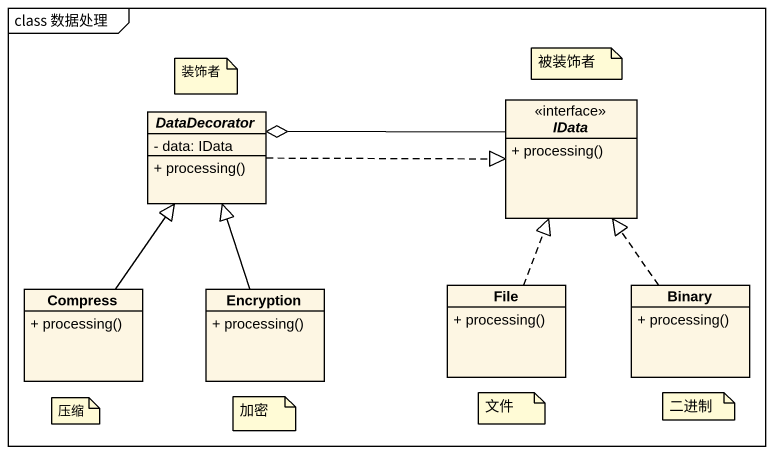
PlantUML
@startuml
mainframe class 数据处理
hide circle
hide empty members
skinparam classAttributeIconSize 0
abstract class DataDecorator {
  - data: IData
  + processing()
}
interface IData {
  + processing()
}
class Compress {
  + processing()
}
class Encryption {
  + processing()
}
class "File" as File_ {
  + processing()
}
class Binary {
  + processing()
}
DataDecorator .right.|> IData
IData -left-o DataDecorator
Compress -up-|> DataDecorator
Encryption -up-|> DataDecorator
File_ .up.|> IData
Binary .up.|> IData
note as N1
  被装饰者
end note
note as N2
  装饰者
end note
note as N3
  压缩
end note
note as N4
  加密
end note
note as N5
  文件
end note
note as N6
  二进制
end note
@enduml
